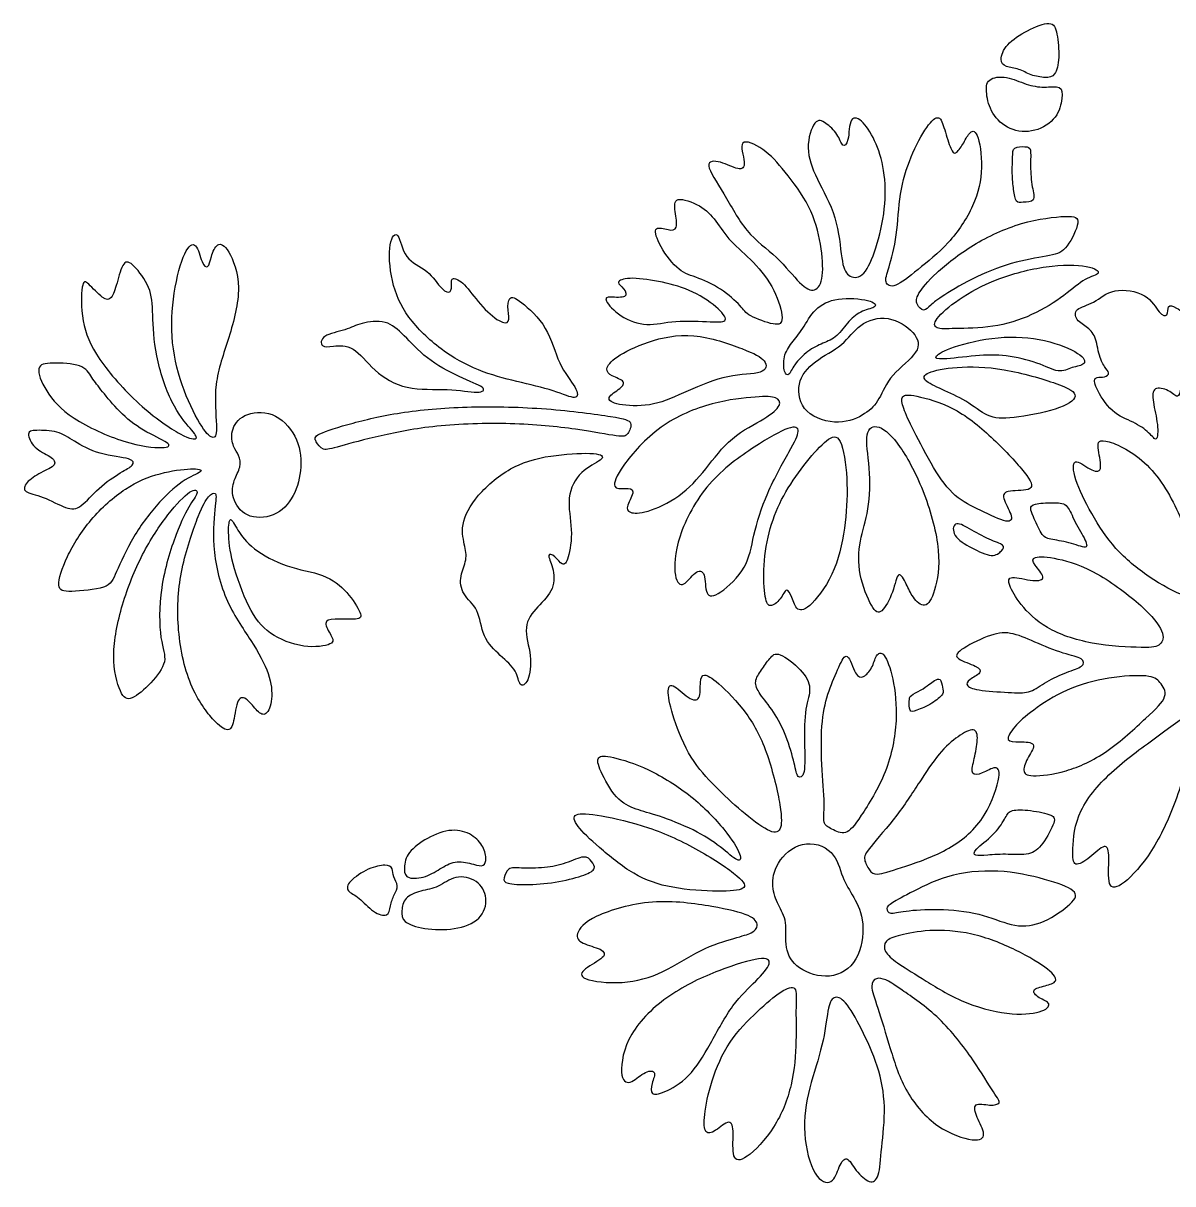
# Model space of a CAD drawing. Header units: millimetres. Extents: x -84 to 83, y -94 to 93.
# Drawn here: x -37.32 to -10.44, y -6.24 to 20.91 of the extents above; entities that cross this region are included whole.
import ezdxf

# ---------------------------------------------------------------- set-up
doc = ezdxf.new("R2010")
doc.units = ezdxf.units.MM
doc.header["$MEASUREMENT"] = 0
doc.layers.add('Default', color=18, linetype='Continuous')

msp = doc.modelspace()

# ---------------------------------------------------------------- linework, layer by layer
at = {"layer": 'Default', "color": 5}
for points in [[(-14.331, 19.896), (-14.252, 19.867), (-14.029, 19.85), (-13.774, 19.683), (-13.402, 19.62), (-13.185, 19.658), (-13.082, 20.07), (-13.138, 20.713), (-13.259, 20.986), (-13.849, 20.747), (-14.361, 20.412), (-14.501, 20.025), (-14.41, 19.925), (-14.331, 19.896)], [(-14.793, 19.254), (-14.776, 19.115), (-14.697, 18.787), (-14.277, 18.385), (-13.657, 18.333), (-13.118, 18.688), (-13.023, 19.175), (-13.025, 19.459), (-13.451, 19.388), (-13.863, 19.459), (-14.326, 19.681), (-14.799, 19.624), (-14.81, 19.394), (-14.793, 19.254)], [(-17.379, 18.08), (-17.291, 17.872), (-17.151, 17.393), (-17.161, 16.443), (-17.414, 15.493), (-17.688, 14.923), (-18.058, 14.96), (-18.19, 15.293), (-18.269, 16.385), (-18.796, 17.297), (-19.049, 17.983), (-18.812, 18.706), (-18.564, 18.59), (-18.258, 18.315), (-18.168, 17.983), (-18.01, 18.089), (-18.009, 18.774), (-17.677, 18.64), (-17.467, 18.287), (-17.379, 18.08)], [(-16.397, 15.146), (-16.179, 15.321), (-15.663, 15.727), (-15.053, 16.636), (-14.855, 17.53), (-15.01, 18.442), (-15.204, 18.363), (-15.343, 18.071), (-15.529, 17.816), (-15.622, 17.908), (-15.784, 18.442), (-15.891, 18.79), (-16.169, 18.558), (-16.586, 17.792), (-16.842, 16.934), (-16.877, 15.921), (-17.095, 15.119), (-17.202, 14.831), (-16.97, 14.678), (-16.615, 14.972), (-16.397, 15.146)], [(-19.507, 17.421), (-19.323, 17.194), (-18.89, 16.631), (-18.65, 15.714), (-18.596, 14.923), (-18.795, 14.584), (-19.134, 14.751), (-19.667, 15.452), (-20.444, 15.985), (-20.932, 16.956), (-21.45, 17.685), (-21.021, 17.698), (-20.569, 17.441), (-20.388, 17.572), (-20.646, 18.263), (-19.991, 17.992), (-19.69, 17.648), (-19.507, 17.421)], [(-14.187, 17.77), (-14.19, 17.664), (-14.201, 17.389), (-14.169, 17.005), (-14.105, 16.685), (-13.97, 16.723), (-13.634, 16.723), (-13.737, 17.05), (-13.778, 17.571), (-13.746, 18.003), (-13.865, 18.019), (-14.185, 18.025), (-14.185, 17.876), (-14.187, 17.77)], [(-21.593, 14.963), (-21.42, 14.899), (-20.985, 14.71), (-20.504, 14.261), (-20.409, 14.072), (-19.701, 13.812), (-19.512, 13.907), (-19.72, 14.672), (-20.239, 15.347), (-20.806, 15.796), (-21.127, 16.302), (-21.454, 16.654), (-22.125, 16.876), (-22.078, 16.512), (-22.007, 16.064), (-22.219, 16.054), (-22.583, 16.182), (-22.516, 15.804), (-22.024, 15.095), (-21.766, 15.027), (-21.593, 14.963)], [(-15.771, 14.55), (-15.592, 14.664), (-15.043, 14.997), (-14.091, 15.355), (-13.23, 15.468), (-12.916, 15.596), (-12.567, 16.337), (-12.803, 16.424), (-13.979, 16.285), (-15.147, 15.74), (-16.041, 15.03), (-16.442, 14.542), (-16.446, 14.324), (-16.259, 14.136), (-16.119, 14.311), (-15.951, 14.436), (-15.771, 14.55)], [(-33.789, 14.592), (-33.846, 14.219), (-33.89, 13.424), (-33.586, 12.283), (-33.114, 11.36), (-32.85, 11.142), (-32.769, 11.37), (-32.896, 12.46), (-32.505, 13.526), (-32.174, 14.775), (-32.535, 15.686), (-32.792, 15.8), (-32.935, 15.434), (-32.993, 15.147), (-33.147, 15.256), (-33.262, 15.817), (-33.548, 15.663), (-33.732, 14.965), (-33.789, 14.592)], [(-28.301, 14.033), (-28.104, 13.763), (-27.565, 13.24), (-26.68, 12.756), (-25.783, 12.52), (-24.868, 12.314), (-24.337, 12.06), (-24.349, 12.355), (-24.821, 12.898), (-25.028, 13.812), (-25.748, 14.462), (-25.972, 14.538), (-26.001, 14.184), (-25.931, 13.889), (-26.149, 13.871), (-26.651, 14.314), (-27.016, 14.857), (-27.311, 14.977), (-27.311, 14.818), (-27.3, 14.582), (-27.518, 14.623), (-27.843, 15.154), (-28.433, 15.361), (-28.539, 16.098), (-28.787, 15.845), (-28.745, 14.859), (-28.497, 14.303), (-28.301, 14.033)], [(-34.294, 14.078), (-34.284, 13.817), (-34.261, 13.16), (-33.86, 11.947), (-33.364, 11.37), (-33.197, 11.158), (-33.522, 11.176), (-34.625, 11.933), (-35.64, 13.099), (-35.981, 13.921), (-35.958, 14.899), (-35.832, 14.866), (-35.437, 14.424), (-35.251, 14.433), (-35.134, 14.792), (-34.981, 15.387), (-34.762, 15.294), (-34.321, 14.728), (-34.304, 14.339), (-34.294, 14.078)], [(-15.517, 13.763), (-15.288, 13.768), (-14.637, 13.768), (-13.722, 14.052), (-12.925, 14.553), (-12.489, 14.967), (-12.075, 15.032), (-12.336, 15.25), (-13.369, 15.263), (-14.611, 14.936), (-15.487, 14.444), (-16.049, 13.956), (-16.01, 13.738), (-15.746, 13.758), (-15.517, 13.763)], [(-22.468, 14.863), (-22.224, 14.817), (-21.744, 14.702), (-21.057, 14.258), (-20.804, 13.912), (-21.154, 13.912), (-22.122, 13.969), (-22.729, 13.792), (-23.386, 14.023), (-23.772, 14.475), (-23.63, 14.511), (-23.164, 14.466), (-23.262, 14.71), (-23.484, 14.844), (-23.209, 14.977), (-22.712, 14.909), (-22.468, 14.863)], [(-12.432, 13.778), (-12.35, 13.713), (-12.23, 13.565), (-12.158, 13.037), (-11.99, 12.814), (-11.9, 12.694), (-12.08, 12.604), (-12.272, 12.646), (-12.29, 12.436), (-11.87, 11.764), (-11.347, 11.583), (-10.969, 11.325), (-10.807, 11.073), (-10.771, 11.487), (-10.921, 12.088), (-10.909, 12.418), (-10.519, 12.334), (-10.308, 12.094), (-10.248, 12.358), (-10.236, 12.748), (-9.936, 13.289), (-9.978, 13.997), (-10.393, 14.284), (-10.573, 14.326), (-10.543, 14.031), (-10.753, 14.073), (-11.005, 14.596), (-11.864, 14.734), (-12.284, 14.332), (-12.747, 14.242), (-12.723, 13.953), (-12.514, 13.843), (-12.432, 13.778)], [(-19.277, 12.918), (-19.204, 13.021), (-18.977, 13.262), (-18.616, 13.423), (-18.29, 13.554), (-18.022, 13.956), (-17.705, 14.197), (-17.327, 14.259), (-17.454, 14.438), (-18.321, 14.506), (-18.829, 14.242), (-19.094, 13.736), (-19.362, 13.427), (-19.558, 13.117), (-19.534, 12.712), (-19.414, 12.643), (-19.35, 12.815), (-19.277, 12.918)], [(-28.411, 13.595), (-28.261, 13.442), (-27.922, 13.06), (-27.098, 12.601), (-26.459, 12.376), (-26.619, 12.226), (-27.358, 12.371), (-28.391, 12.301), (-29.14, 12.76), (-29.604, 13.394), (-30.103, 13.349), (-30.362, 13.309), (-30.377, 13.611), (-29.743, 13.726), (-29.454, 13.9), (-28.82, 13.976), (-28.561, 13.748), (-28.411, 13.595)], [(-17.312, 12.125), (-17.224, 12.278), (-17.067, 12.687), (-16.307, 13.221), (-16.428, 13.672), (-17.093, 14.102), (-17.801, 13.892), (-18.125, 13.357), (-18.844, 13.017), (-19.268, 12.503), (-19.116, 11.744), (-18.209, 11.482), (-17.591, 11.77), (-17.399, 11.972), (-17.312, 12.125)], [(-20.518, 13.294), (-20.813, 13.408), (-21.675, 13.706), (-22.748, 13.473), (-23.522, 13.086), (-23.731, 12.8), (-23.588, 12.651), (-23.2, 12.532), (-23.373, 12.341), (-23.748, 12.115), (-23.379, 11.954), (-22.575, 11.936), (-21.812, 12.294), (-20.829, 12.711), (-19.953, 12.681), (-19.906, 13.021), (-20.223, 13.18), (-20.518, 13.294)], [(-15.057, 13.125), (-14.796, 13.149), (-14.354, 13.154), (-13.57, 12.971), (-13.09, 12.701), (-12.807, 12.871), (-12.445, 12.906), (-12.541, 13.167), (-13.391, 13.525), (-14.524, 13.612), (-15.67, 13.32), (-16.049, 13.102), (-15.923, 13.015), (-15.319, 13.102), (-15.057, 13.125)], [(-35.465, 12.285), (-35.359, 12.152), (-35.089, 11.814), (-34.531, 11.358), (-33.833, 11.07), (-33.944, 10.939), (-34.899, 11.042), (-36.262, 11.661), (-36.83, 12.312), (-37.053, 12.917), (-36.695, 12.964), (-35.904, 12.94), (-35.725, 12.613), (-35.571, 12.418), (-35.465, 12.285)], [(-15.835, 12.336), (-15.661, 12.258), (-15.259, 12.089), (-14.775, 11.67), (-14.263, 11.643), (-13.079, 11.858), (-12.568, 12.192), (-13.009, 12.45), (-14.436, 12.865), (-15.55, 12.881), (-16.25, 12.735), (-16.304, 12.558), (-16.009, 12.414), (-15.835, 12.336)], [(-16.489, 11.357), (-16.366, 11.113), (-16.029, 10.459), (-15.544, 9.797), (-14.952, 9.517), (-14.236, 9.167), (-14.172, 9.377), (-14.462, 9.835), (-14.333, 9.996), (-13.644, 9.948), (-13.805, 10.319), (-14.613, 11.186), (-15.528, 11.951), (-16.551, 12.23), (-16.804, 12.209), (-16.766, 11.924), (-16.612, 11.601), (-16.489, 11.357)], [(-20.004, 11.654), (-20.207, 11.532), (-20.79, 11.246), (-21.356, 10.46), (-21.952, 9.804), (-22.786, 9.429), (-23.174, 9.441), (-23.233, 9.59), (-22.983, 10.007), (-23.233, 10.037), (-23.579, 9.983), (-23.4, 10.472), (-22.465, 11.544), (-21.184, 12.068), (-20.093, 12.182), (-19.676, 12.17), (-19.575, 11.979), (-19.801, 11.776), (-20.004, 11.654)], [(-32.287, 10.791), (-32.255, 10.716), (-32.218, 10.524), (-32.408, 10.232), (-32.466, 9.813), (-32.145, 9.32), (-31.434, 9.327), (-30.959, 9.82), (-30.788, 10.52), (-30.886, 11.269), (-31.482, 11.863), (-32.211, 11.784), (-32.49, 11.365), (-32.411, 10.973), (-32.319, 10.866), (-32.287, 10.791)], [(-28.954, 11.255), (-28.575, 11.343), (-27.753, 11.506), (-25.88, 11.576), (-24.316, 11.413), (-23.313, 11.212), (-23.193, 11.261), (-23.041, 11.587), (-23.351, 11.685), (-25.078, 11.913), (-26.87, 11.956), (-28.472, 11.832), (-29.657, 11.551), (-30.542, 11.279), (-30.488, 11.133), (-30.325, 10.888), (-30.026, 10.981), (-29.333, 11.168), (-28.954, 11.255)], [(-19.418, 10.87), (-19.557, 10.619), (-19.962, 9.904), (-20.272, 8.879), (-20.361, 8.176), (-21.076, 7.491), (-21.392, 7.473), (-21.35, 8.098), (-21.612, 8.116), (-21.88, 7.687), (-22.119, 7.86), (-22.077, 8.843), (-21.35, 10.213), (-20.17, 11.048), (-19.336, 11.524), (-19.128, 11.411), (-19.279, 11.121), (-19.418, 10.87)], [(-17.541, 10.496), (-17.517, 10.177), (-17.528, 9.482), (-17.785, 8.812), (-17.809, 8.021), (-17.464, 7.163), (-17.259, 7.055), (-16.966, 7.595), (-16.863, 8.16), (-16.658, 7.764), (-16.539, 7.482), (-16.231, 7.173), (-16, 7.559), (-15.835, 8.494), (-16.216, 9.937), (-16.832, 11.103), (-17.336, 11.556), (-17.67, 11.391), (-17.565, 10.814), (-17.541, 10.496)], [(-36.121, 11.127), (-35.966, 11.032), (-35.562, 10.799), (-34.715, 10.73), (-34.734, 10.557), (-35.004, 10.427), (-35.572, 10.045), (-35.981, 9.543), (-36.284, 9.52), (-36.875, 9.855), (-37.34, 9.924), (-37.284, 10.157), (-36.912, 10.404), (-36.507, 10.567), (-36.656, 10.776), (-37.084, 10.948), (-37.261, 11.358), (-37.066, 11.39), (-36.493, 11.372), (-36.276, 11.223), (-36.121, 11.127)], [(-19.004, 10.639), (-19.173, 10.427), (-19.519, 9.942), (-19.846, 9.216), (-20.025, 8.334), (-19.995, 7.458), (-19.882, 7.202), (-19.596, 7.422), (-19.477, 7.738), (-19.346, 7.488), (-19.239, 7.13), (-18.929, 7.202), (-18.285, 8.096), (-18.077, 9.257), (-18.029, 10.24), (-18.196, 11.313), (-18.506, 11.211), (-18.836, 10.85), (-19.004, 10.639)], [(-12.336, 9.433), (-12.176, 9.15), (-11.812, 8.589), (-11.018, 7.935), (-10.069, 7.409), (-9.774, 7.543), (-9.838, 8.106), (-10.251, 9.473), (-11.038, 10.747), (-12.202, 11.268), (-12.202, 10.968), (-12.063, 10.387), (-12.351, 10.426), (-12.795, 10.786), (-12.772, 10.287), (-12.496, 9.716), (-12.336, 9.433)], [(-24.733, 10.811), (-25.066, 10.777), (-25.771, 10.655), (-26.668, 9.957), (-27.114, 9.226), (-27, 8.683), (-26.931, 8.357), (-27.126, 7.986), (-27.074, 7.526), (-26.657, 7.229), (-26.6, 6.532), (-26.16, 6.103), (-25.76, 5.761), (-25.731, 5.361), (-25.503, 5.458), (-25.411, 6.098), (-25.657, 6.812), (-25.303, 7.258), (-24.874, 7.66), (-24.925, 8.203), (-25.097, 8.517), (-24.885, 8.46), (-24.714, 8.192), (-24.571, 8.317), (-24.457, 9.063), (-24.64, 9.818), (-24.302, 10.463), (-23.731, 10.692), (-23.771, 10.863), (-24.4, 10.846), (-24.733, 10.811)], [(-34.121, 10.367), (-34.386, 10.296), (-34.92, 10.081), (-35.781, 9.313), (-36.34, 8.405), (-36.572, 7.646), (-36.307, 7.591), (-35.297, 7.679), (-35.19, 7.972), (-34.771, 8.903), (-34.134, 9.75), (-33.505, 10.285), (-33.04, 10.439), (-33.329, 10.509), (-33.856, 10.438), (-34.121, 10.367)], [(-33.938, 9.404), (-34.136, 9.15), (-34.552, 8.52), (-35.039, 7.311), (-35.284, 6.056), (-35.048, 5.156), (-34.819, 5.032), (-34.322, 5.46), (-33.919, 5.988), (-34.13, 6.391), (-34.161, 7.682), (-33.731, 9.067), (-33.393, 9.708), (-33.195, 9.952), (-33.365, 10.044), (-33.741, 9.658), (-33.938, 9.404)], [(-33.231, 9.366), (-33.34, 9.094), (-33.64, 8.231), (-33.768, 6.909), (-33.489, 5.416), (-32.847, 4.523), (-32.502, 4.311), (-32.401, 4.507), (-32.317, 5.176), (-32.083, 5.12), (-31.843, 4.786), (-31.637, 4.674), (-31.48, 5.065), (-31.536, 5.662), (-31.955, 6.432), (-32.642, 7.391), (-32.933, 8.733), (-32.811, 9.735), (-32.803, 9.962), (-32.987, 9.864), (-33.122, 9.639), (-33.231, 9.366)], [(-13.698, 9.357), (-13.653, 9.25), (-13.506, 8.913), (-13.344, 8.825), (-12.868, 8.781), (-12.398, 8.574), (-12.481, 8.825), (-12.78, 9.309), (-12.899, 9.683), (-13.229, 9.692), (-13.726, 9.674), (-13.779, 9.551), (-13.744, 9.463), (-13.698, 9.357)], [(-32.412, 8.259), (-32.33, 7.946), (-32.047, 7.175), (-31.613, 6.599), (-30.74, 6.262), (-30.01, 6.371), (-30.111, 6.566), (-30.314, 6.911), (-30.103, 6.98), (-29.454, 6.944), (-29.381, 7.053), (-29.726, 7.609), (-30.261, 8.035), (-31.166, 8.157), (-31.995, 8.616), (-32.328, 9.059), (-32.49, 9.411), (-32.539, 9.054), (-32.494, 8.572), (-32.412, 8.259)], [(-15.194, 9.079), (-15.051, 8.999), (-14.709, 8.806), (-14.353, 8.701), (-14.424, 8.575), (-14.634, 8.386), (-15.15, 8.626), (-15.611, 8.907), (-15.569, 9.284), (-15.337, 9.158), (-15.194, 9.079)], [(-13.983, 7.307), (-13.843, 7.13), (-13.451, 6.73), (-12.375, 6.357), (-11.002, 6.282), (-10.708, 6.335), (-10.607, 6.642), (-11.077, 7.234), (-12.231, 8.112), (-13.196, 8.419), (-13.745, 8.441), (-13.714, 8.257), (-13.372, 7.914), (-13.657, 7.827), (-14.293, 8.002), (-14.293, 7.791), (-14.123, 7.484), (-13.983, 7.307)], [(-12.925, 5.717), (-13.075, 5.66), (-13.409, 5.505), (-13.769, 5.232), (-14.128, 5.242), (-14.992, 5.286), (-15.301, 5.401), (-15.223, 5.548), (-14.891, 5.709), (-14.979, 5.861), (-15.545, 6.032), (-15.499, 6.216), (-14.73, 6.61), (-14.247, 6.688), (-13.695, 6.435), (-12.959, 6.136), (-12.509, 6.055), (-12.508, 5.85), (-12.775, 5.775), (-12.925, 5.717)], [(-19.779, 4.791), (-19.67, 4.627), (-19.474, 4.253), (-19.267, 3.527), (-19.23, 3.228), (-19.024, 3.274), (-19.06, 4.065), (-19.047, 4.929), (-18.863, 5.352), (-19.093, 5.766), (-19.69, 6.24), (-19.86, 6.06), (-20.067, 5.771), (-20.242, 5.509), (-20.127, 5.233), (-19.888, 4.954), (-19.779, 4.791)], [(-18.478, 5.284), (-18.548, 5.08), (-18.664, 4.646), (-18.664, 3.545), (-18.56, 2.559), (-18.647, 2.17), (-18.432, 2.066), (-18.084, 1.88), (-17.794, 2.251), (-17.087, 3.371), (-16.855, 4.626), (-16.971, 5.624), (-17.197, 6.233), (-17.388, 6.146), (-17.458, 5.815), (-17.678, 5.583), (-17.852, 5.606), (-18.055, 6.262), (-18.241, 5.873), (-18.407, 5.488), (-18.478, 5.284)], [(-21.14, 3.054), (-20.941, 2.854), (-20.53, 2.465), (-19.85, 1.945), (-19.587, 1.977), (-19.574, 2.474), (-19.896, 3.852), (-20.369, 4.785), (-21.137, 5.55), (-21.422, 5.711), (-21.505, 5.541), (-21.473, 5.044), (-21.744, 5.067), (-22.181, 5.513), (-22.273, 5.311), (-22.149, 4.69), (-21.726, 3.665), (-21.34, 3.254), (-21.14, 3.054)], [(-16.143, 5.433), (-16.194, 5.394), (-16.322, 5.302), (-16.601, 5.175), (-16.601, 5.078), (-16.609, 4.786), (-16.47, 4.808), (-16.057, 4.986), (-15.77, 5.229), (-15.831, 5.35), (-15.86, 5.605), (-16.018, 5.533), (-16.092, 5.471), (-16.143, 5.433)], [(-13.693, 4.839), (-13.489, 4.99), (-12.949, 5.348), (-11.932, 5.623), (-10.936, 5.668), (-10.749, 5.516), (-10.512, 5.168), (-10.99, 4.722), (-11.984, 3.799), (-12.952, 3.362), (-13.822, 3.264), (-13.969, 3.393), (-13.835, 3.741), (-13.59, 4.084), (-14.036, 4.098), (-14.38, 4.089), (-14.17, 4.441), (-13.896, 4.688), (-13.693, 4.839)], [(-10.782, 4.237), (-11.112, 3.995), (-11.854, 3.462), (-12.715, 2.488), (-12.797, 1.495), (-12.766, 1.137), (-12.376, 1.369), (-11.999, 1.759), (-11.904, 1.464), (-11.992, 0.634), (-11.634, 0.69), (-10.911, 1.476), (-10.345, 2.702), (-9.97, 4.018), (-9.54, 4.864), (-9.874, 4.915), (-10.452, 4.479), (-10.782, 4.237)], [(-16.895, 2.379), (-16.679, 2.662), (-16.314, 3.239), (-15.847, 3.925), (-15.398, 4.28), (-15.024, 4.454), (-14.993, 4.111), (-15.099, 3.632), (-15.174, 3.302), (-14.912, 3.333), (-14.557, 3.563), (-14.433, 3.333), (-14.85, 2.181), (-15.766, 1.483), (-16.887, 1.122), (-17.404, 0.954), (-17.528, 1.072), (-17.684, 1.352), (-17.609, 1.539), (-17.111, 2.095), (-16.895, 2.379)], [(-22.444, 2.352), (-22.214, 2.275), (-21.609, 2.044), (-20.991, 1.632), (-20.579, 1.249), (-20.497, 1.401), (-20.864, 2.011), (-21.667, 2.843), (-22.724, 3.502), (-23.618, 3.77), (-23.927, 3.774), (-23.869, 3.465), (-23.457, 2.723), (-22.991, 2.505), (-22.674, 2.428), (-22.444, 2.352)], [(-14.378, 2.283), (-14.435, 2.183), (-14.619, 1.902), (-15.105, 1.561), (-15.095, 1.411), (-14.809, 1.446), (-14.283, 1.476), (-13.781, 1.426), (-13.49, 1.661), (-13.154, 2.273), (-13.249, 2.399), (-13.866, 2.514), (-14.278, 2.504), (-14.321, 2.384), (-14.378, 2.283)], [(-23.845, 1.619), (-23.616, 1.42), (-23.047, 0.952), (-22.188, 0.654), (-20.993, 0.578), (-20.375, 0.635), (-20.486, 0.891), (-21.497, 1.578), (-22.699, 2.131), (-23.894, 2.394), (-24.501, 2.451), (-24.417, 2.146), (-24.073, 1.818), (-23.845, 1.619)], [(-26.796, 1.232), (-26.904, 1.261), (-27.195, 1.338), (-27.526, 1.159), (-27.899, 0.911), (-28.362, 0.878), (-28.428, 1.083), (-28.378, 1.47), (-27.965, 1.81), (-27.347, 2.081), (-26.858, 1.969), (-26.561, 1.678), (-26.478, 1.358), (-26.544, 1.166), (-26.687, 1.203), (-26.796, 1.232)], [(-19.664, 0.282), (-19.6, 0.15), (-19.442, -0.095), (-19.535, -0.737), (-19.255, -1.235), (-18.445, -1.497), (-17.76, -1.079), (-17.623, -0.101), (-17.897, 0.478), (-18.184, 0.895), (-18.321, 1.58), (-19.13, 1.836), (-19.753, 1.256), (-19.828, 0.696), (-19.728, 0.413), (-19.664, 0.282)], [(-25.669, 1.142), (-25.522, 1.136), (-25.109, 1.136), (-24.633, 1.24), (-24.17, 1.467), (-24.026, 1.293), (-23.91, 1.128), (-24.146, 0.983), (-24.778, 0.81), (-25.522, 0.735), (-26.068, 0.777), (-26.101, 0.88), (-25.989, 1.169), (-25.815, 1.147), (-25.669, 1.142)], [(-28.696, 1.127), (-28.673, 1.077), (-28.683, 0.934), (-28.532, 0.725), (-28.651, 0.533), (-28.747, 0.25), (-28.773, -0.007), (-29.133, 0.08), (-29.476, 0.481), (-29.775, 0.594), (-29.736, 0.818), (-29.239, 1.155), (-28.821, 1.236), (-28.719, 1.178), (-28.696, 1.127)], [(-16.494, 0.603), (-16.256, 0.725), (-15.622, 1.046), (-14.36, 1.115), (-13.258, 0.84), (-12.592, 0.587), (-12.817, 0.28), (-13.552, -0.216), (-14.208, -0.239), (-14.929, 0.105), (-15.953, 0.197), (-16.756, 0.142), (-17.077, 0.05), (-17.155, 0.197), (-17.054, 0.312), (-16.733, 0.48), (-16.494, 0.603)], [(-27.618, 0.72), (-27.485, 0.782), (-27.234, 0.992), (-26.679, 0.882), (-26.439, 0.447), (-26.59, -0.078), (-27.224, -0.318), (-27.971, -0.294), (-28.475, -0.122), (-28.475, 0.135), (-28.427, 0.454), (-28.029, 0.618), (-27.751, 0.657), (-27.618, 0.72)], [(-20.704, -0.503), (-20.909, -0.561), (-21.488, -0.738), (-22.351, -1.336), (-23.3, -1.597), (-24.353, -1.469), (-24.249, -1.222), (-23.67, -0.937), (-23.76, -0.748), (-24.296, -0.629), (-24.438, -0.425), (-24.097, 0.012), (-22.612, 0.453), (-21.117, 0.239), (-20.253, 0.04), (-20.111, -0.211), (-20.263, -0.387), (-20.5, -0.444), (-20.704, -0.503)], [(-16.802, -0.426), (-16.635, -0.384), (-16.185, -0.291), (-15.147, -0.342), (-14.074, -0.766), (-13.261, -1.266), (-13.108, -1.52), (-13.417, -1.613), (-13.778, -1.698), (-13.587, -1.91), (-13.248, -2.016), (-13.468, -2.249), (-14.253, -2.317), (-15.431, -2.008), (-16.363, -1.393), (-16.923, -1.067), (-17.204, -0.811), (-17.19, -0.545), (-16.97, -0.469), (-16.802, -0.426)], [(-20.192, -1.502), (-20.35, -1.662), (-20.736, -2.006), (-21.258, -2.993), (-21.742, -3.786), (-22.373, -4.142), (-22.658, -4.18), (-22.634, -3.909), (-22.492, -3.577), (-22.81, -3.61), (-23.142, -3.952), (-23.403, -3.776), (-23.227, -2.732), (-22.245, -1.783), (-21.021, -1.216), (-19.986, -0.908), (-19.787, -1.05), (-20.034, -1.343), (-20.192, -1.502)], [(-20.161, -2.22), (-20.372, -2.418), (-20.842, -2.888), (-21.253, -3.856), (-21.415, -4.696), (-21.392, -5.099), (-21.154, -5.042), (-20.775, -4.696), (-20.699, -5.014), (-20.761, -5.692), (-20.466, -5.74), (-19.717, -4.957), (-19.313, -3.937), (-19.233, -2.861), (-19.266, -2.069), (-19.209, -1.58), (-19.574, -1.699), (-19.95, -2.022), (-20.161, -2.22)], [(-16.768, -1.714), (-16.553, -1.86), (-15.866, -2.33), (-15.066, -3.384), (-14.578, -4.201), (-14.435, -4.368), (-14.697, -4.43), (-15.125, -4.325), (-15.044, -4.677), (-14.783, -5.119), (-15.016, -5.295), (-15.966, -4.976), (-16.718, -4.121), (-17.051, -3.083), (-17.358, -2.04), (-17.534, -1.579), (-17.382, -1.412), (-17.158, -1.455), (-16.984, -1.569), (-16.768, -1.714)], [(-17.723, -2.625), (-17.59, -2.887), (-17.315, -3.49), (-17.134, -4.427), (-17.262, -5.449), (-17.3, -6.124), (-17.514, -6.267), (-17.871, -5.939), (-18.061, -5.558), (-18.251, -5.815), (-18.38, -6.291), (-18.831, -6.153), (-19.121, -5.069), (-18.964, -3.99), (-18.598, -2.979), (-18.513, -2.106), (-18.384, -1.835), (-18.109, -1.915), (-17.855, -2.363), (-17.723, -2.625)]]:
    msp.add_open_spline(points, degree=3, dxfattribs=at)

doc.saveas('drawing.dxf')
